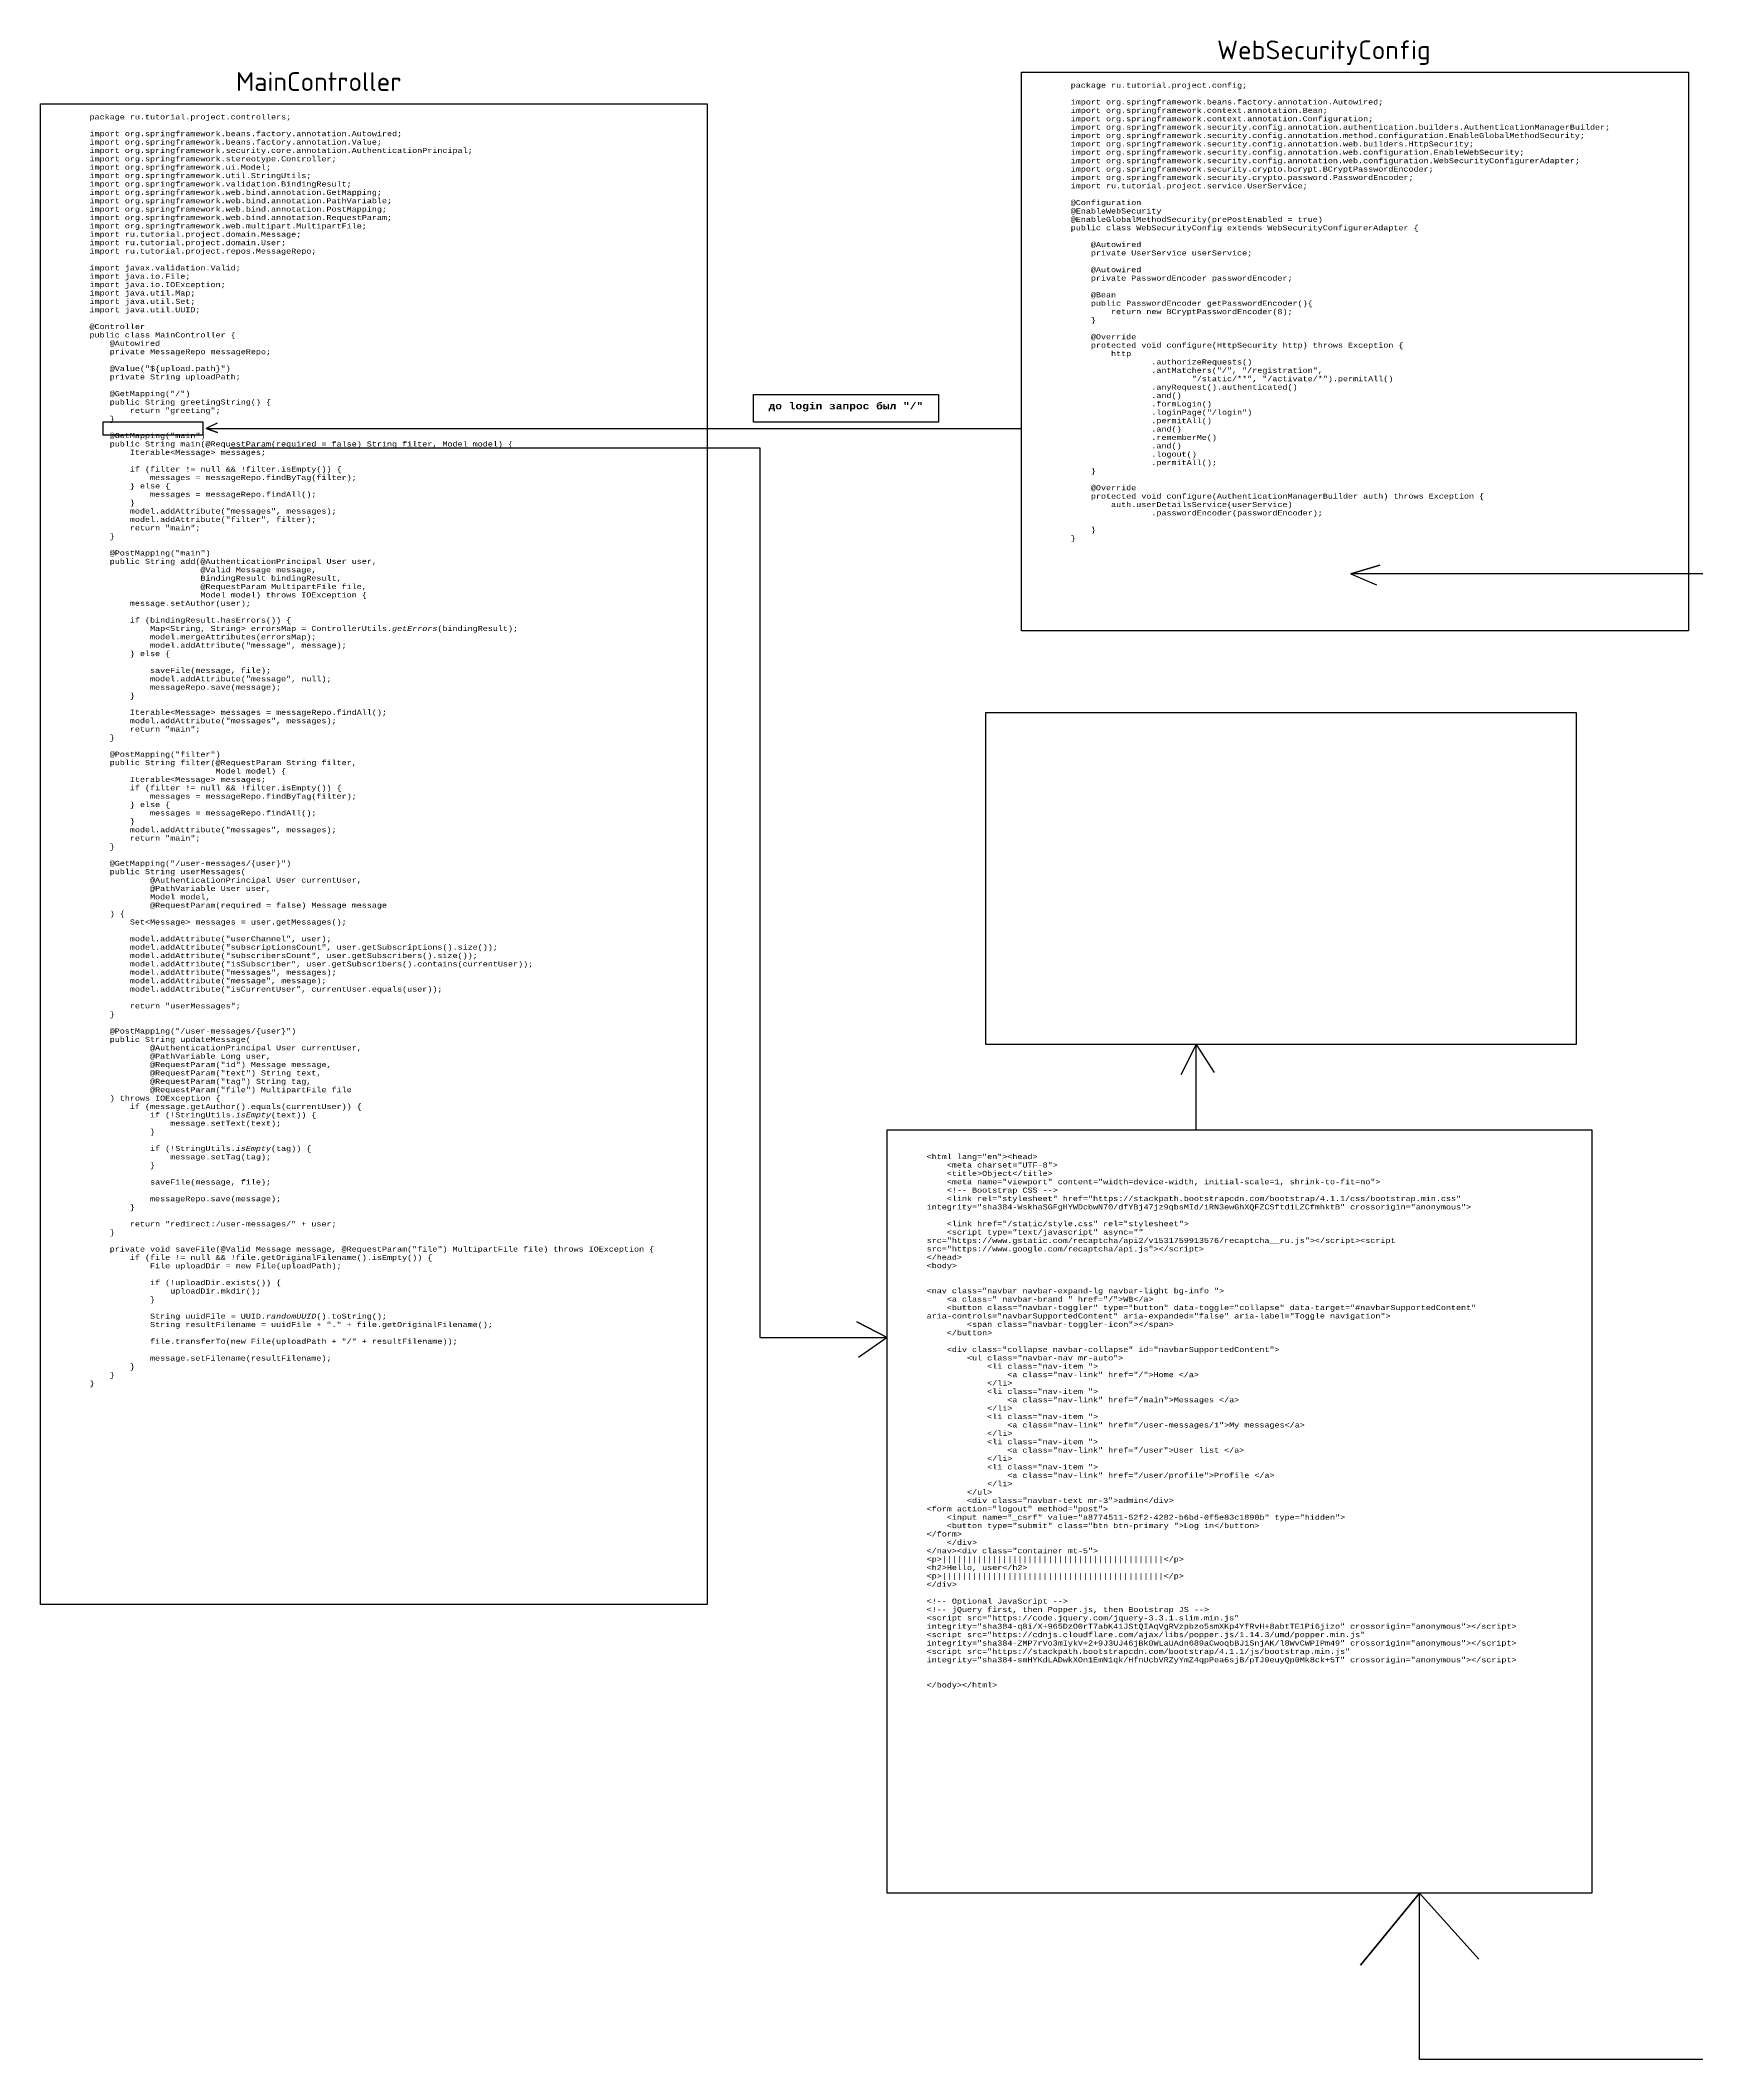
# Model space of a CAD drawing. Header units: millimetres. Extents: x 5035 to 6711, y 3860 to 4667.
# Drawn here: x 5035 to 5652, y 3914 to 4667 of the extents above; entities that cross this region are included whole.
import ezdxf

# ---------------------------------------------------------------- set-up
doc = ezdxf.new("R2010")
doc.units = ezdxf.units.MM
doc.styles.get("Standard").update_dxf_attribs({"font": 'arial.ttf'})
picture_1 = doc.add_image_def('image2.jpg', size_in_pixel=(1920, 1080))

msp = doc.modelspace()

# ---------------------------------------------------------------- linework, layer by layer
at = {"color": 30, "lineweight": 30}
for points in [[(5400.69, 4654.95), (5649.23, 4654.95), (5649.23, 4446.68), (5400.69, 4446.68), (5400.69, 4654.95)], [(5034.98, 4643.13), (5283.53, 4643.13), (5283.53, 4083.78), (5034.98, 4083.78), (5034.98, 4643.13)]]:
    msp.add_lwpolyline(points, dxfattribs=at)
at = {"color": 1, "lineweight": 30}
for points in [[(5300.76, 4534.76), (5369.68, 4534.76), (5369.68, 4524.43), (5300.76, 4524.43)], [(5058.36, 4524.62), (5095.57, 4524.62), (5095.57, 4519.63), (5058.36, 4519.63)]]:
    msp.add_lwpolyline(points, close=True, dxfattribs=at)
for points in [[(5100.84, 4524.16), (5096.74, 4522.17), (5100.95, 4520.68), (5096.74, 4522.17), (5400.69, 4522.17)], [(5105.64, 4514.9), (5303.12, 4514.9), (5303.12, 4183.38), (5350.54, 4183.38), (5339.22, 4189.2), (5350.54, 4183.38), (5339.93, 4175.85)], [(5765.37, 4467.98), (5765.37, 4467.98), (5765.37, 4467.98), (5523.45, 4467.98), (5534.2, 4471.23), (5523.45, 4467.98), (5533.01, 4463.86)], [(5465.73, 4260.77), (5465.73, 4292.53), (5460.14, 4281.33), (5465.73, 4292.53), (5472.44, 4282.06)], [(6056.04, 3914.2), (5549.03, 3914.2), (5549.03, 3976.25), (5527.01, 3949.41), (5549.03, 3976.25), (5571.05, 3951.61)]]:
    msp.add_lwpolyline(points, dxfattribs=at)
at = {"color": 4, "lineweight": 30}
msp.add_lwpolyline([(5350.54, 4260.77), (5613.21, 4260.77), (5613.21, 3976.25), (5350.54, 3976.25)], close=True, dxfattribs=at)

# ---------------------------------------------------------------- texts
at = {"attachment_point": 1}
for s, width, insert, char_height in [('{\\fISOCPEUR|b0|i0|c0|p34;WebSecurityConfig}', 101.5882, (5473.55, 4666.73), 7), ('{\\fISOCPEUR|b0|i0|c0|p34;MainController}', 101.5882, (5107.85, 4654.91), 7), ('{\\fCourier New|b0|i0|c204|p49;\\H0.75x;\\C23;\\c3307724;package \\C9;\\c13023145;ru.tutorial.project.config\\C23;\\c3307724;;^J^Jimport \\C9;\\c13023145;org.springframework.beans.factory.annotation.\\C52;\\c2733499;Autowired\\C23;\\c3307724;;^Jimport \\C9;\\c13023145;org.springframework.context.annotation.\\C52;\\c2733499;Bean\\C23;\\c3307724;;^Jimport \\C9;\\c13023145;org.springframework.context.annotation.\\C52;\\c2733499;Configuration\\C23;\\c3307724;;^Jimport \\C9;\\c13023145;org.springframework.security.config.annotation.authentication.builders.AuthenticationManagerBuilder\\C23;\\c3307724;;^Jimport \\C9;\\c13023145;org.springframework.security.config.annotation.method.configuration.\\C52;\\c2733499;EnableGlobalMethodSecurity\\C23;\\c3307724;;^Jimport \\C9;\\c13023145;org.springframework.security.config.annotation.web.builders.HttpSecurity\\C23;\\c3307724;;^Jimport \\C9;\\c13023145;org.springframework.security.config.annotation.web.configuration.\\C52;\\c2733499;EnableWebSecurity\\C23;\\c3307724;;^Jimport \\C9;\\c13023145;org.springframework.security.config.annotation.web.configuration.WebSecurityConfigurerAdapter\\C23;\\c3307724;;^Jimport \\C9;\\c13023145;org.springframework.security.crypto.bcrypt.BCryptPasswordEncoder\\C23;\\c3307724;;^Jimport \\C9;\\c13023145;org.springframework.security.crypto.password.PasswordEncoder\\C23;\\c3307724;;^Jimport \\C9;\\c13023145;ru.tutorial.project.service.UserService\\C23;\\c3307724;;^J^J\\C52;\\c2733499;@Configuration^J@EnableWebSecurity^J@EnableGlobalMethodSecurity\\C9;\\c13023145;(\\C254;\\c16765136;prePostEnabled \\C9;\\c13023145;= \\C23;\\c3307724;true\\C9;\\c13023145;)^J\\C23;\\c3307724;public class \\C9;\\c13023145;WebSecurityConfig \\C23;\\c3307724;extends \\C9;\\c13023145;WebSecurityConfigurerAdapter \\{^J^J    \\C52;\\c2733499;@Autowired^J    \\C23;\\c3307724;private \\C9;\\c13023145;UserService \\C193;\\c11171480;userService\\C23;\\c3307724;;^J^J    \\C52;\\c2733499;@Autowired^J    \\C23;\\c3307724;private \\C9;\\c13023145;PasswordEncoder \\C193;\\c11171480;passwordEncoder\\C23;\\c3307724;;^J^J    \\C52;\\c2733499;@Bean^J    \\C23;\\c3307724;public \\C9;\\c13023145;PasswordEncoder \\C31;\\c7194367;getPasswordEncoder\\C9;\\c13023145;()\\{^J        \\C23;\\c3307724;return new \\C9;\\c13023145;BCryptPasswordEncoder(\\C153;\\c12293992;8\\C9;\\c13023145;)\\C23;\\c3307724;;^J    \\C9;\\c13023145;\\}^J^J    \\C52;\\c2733499;@Override^J    \\C23;\\c3307724;protected void \\C31;\\c7194367;configure\\C9;\\c13023145;(HttpSecurity http) \\C23;\\c3307724;throws \\C9;\\c13023145;Exception \\{^J        http^J                .authorizeRequests()^J                .antMatchers(\\C75;\\c5867370;"/"\\C23;\\c3307724;, \\C75;\\c5867370;"/registration"\\C23;\\c3307724;,^J                        \\C75;\\c5867370;"/static/**"\\C23;\\c3307724;, \\C75;\\c5867370;"/activate/*"\\C9;\\c13023145;).permitAll()^J                .anyRequest().authenticated()^J                .and()^J                .formLogin()^J                .loginPage(\\C75;\\c5867370;"/login"\\C9;\\c13023145;)^J                .permitAll()^J                .and()^J                .rememberMe()^J                .and()^J                .logout()^J                .permitAll()\\C23;\\c3307724;;^J    \\C9;\\c13023145;\\}^J^J    \\C52;\\c2733499;@Override^J    \\C23;\\c3307724;protected void \\C31;\\c7194367;configure\\C9;\\c13023145;(AuthenticationManagerBuilder auth) \\C23;\\c3307724;throws \\C9;\\c13023145;Exception \\{^J        auth.userDetailsService(\\C193;\\c11171480;userService\\C9;\\c13023145;)^J                .passwordEncoder(\\C193;\\c11171480;passwordEncoder\\C9;\\c13023145;)\\C23;\\c3307724;;^J^J    \\C9;\\c13023145;\\}^J\\}}', 201.7498, (5419, 4651), 2.5), ('{\\fCourier New|b0|i0|c204|p49;\\H0.75x;\\C23;\\c3307724;package \\C9;\\c13023145;ru.tutorial.project.controllers\\C23;\\c3307724;;^J^Jimport \\C9;\\c13023145;org.springframework.beans.factory.annotation.\\C52;\\c2733499;Autowired\\C23;\\c3307724;;^Jimport \\C9;\\c13023145;org.springframework.beans.factory.annotation.\\C52;\\c2733499;Value\\C23;\\c3307724;;^Jimport \\C9;\\c13023145;org.springframework.security.core.annotation.\\C52;\\c2733499;AuthenticationPrincipal\\C23;\\c3307724;;^Jimport \\C9;\\c13023145;org.springframework.stereotype.\\C52;\\c2733499;Controller\\C23;\\c3307724;;^Jimport \\C9;\\c13023145;org.springframework.ui.Model\\C23;\\c3307724;;^Jimport \\C9;\\c13023145;org.springframework.util.StringUtils\\C23;\\c3307724;;^Jimport \\C9;\\c13023145;org.springframework.validation.BindingResult\\C23;\\c3307724;;^Jimport \\C9;\\c13023145;org.springframework.web.bind.annotation.\\C52;\\c2733499;GetMapping\\C23;\\c3307724;;^Jimport \\C9;\\c13023145;org.springframework.web.bind.annotation.\\C52;\\c2733499;PathVariable\\C23;\\c3307724;;^Jimport \\C9;\\c13023145;org.springframework.web.bind.annotation.\\C52;\\c2733499;PostMapping\\C23;\\c3307724;;^Jimport \\C9;\\c13023145;org.springframework.web.bind.annotation.\\C52;\\c2733499;RequestParam\\C23;\\c3307724;;^Jimport \\C9;\\c13023145;org.springframework.web.multipart.MultipartFile\\C23;\\c3307724;;^Jimport \\C9;\\c13023145;ru.tutorial.project.domain.Message\\C23;\\c3307724;;^Jimport \\C9;\\c13023145;ru.tutorial.project.domain.User\\C23;\\c3307724;;^Jimport \\C9;\\c13023145;ru.tutorial.project.repos.MessageRepo\\C23;\\c3307724;;^J^Jimport \\C9;\\c13023145;javax.validation.\\C52;\\c2733499;Valid\\C23;\\c3307724;;^Jimport \\C9;\\c13023145;java.io.File\\C23;\\c3307724;;^Jimport \\C9;\\c13023145;java.io.IOException\\C23;\\c3307724;;^Jimport \\C9;\\c13023145;java.util.Map\\C23;\\c3307724;;^Jimport \\C9;\\c13023145;java.util.Set\\C23;\\c3307724;;^Jimport \\C9;\\c13023145;java.util.UUID\\C23;\\c3307724;;^J^J\\C52;\\c2733499;@Controller^J\\C23;\\c3307724;public class \\C9;\\c13023145;MainController \\{^J    \\C52;\\c2733499;@Autowired^J    \\C23;\\c3307724;private \\C9;\\c13023145;MessageRepo \\C193;\\c11171480;messageRepo\\C23;\\c3307724;;^J^J    \\C52;\\c2733499;@Value\\C9;\\c13023145;(\\C75;\\c5867370;"$\\{upload.path\\}"\\C9;\\c13023145;)^J    \\C23;\\c3307724;private \\C9;\\c13023145;String \\C193;\\c11171480;uploadPath\\C23;\\c3307724;;^J^J    \\C52;\\c2733499;@GetMapping\\C9;\\c13023145;(\\C75;\\c5867370;"/"\\C9;\\c13023145;)^J    \\C23;\\c3307724;public \\C9;\\c13023145;String \\C31;\\c7194367;greetingString\\C9;\\c13023145;() \\{^J        \\C23;\\c3307724;return \\C75;\\c5867370;"greeting"\\C23;\\c3307724;;^J    \\C9;\\c13023145;\\}^J^J    \\C52;\\c2733499;@GetMapping\\C9;\\c13023145;(\\C75;\\c5867370;"main"\\C9;\\c13023145;)^J    \\C23;\\c3307724;public \\C9;\\c13023145;String \\C31;\\c7194367;main\\C9;\\c13023145;(\\C52;\\c2733499;@RequestParam\\C9;\\c13023145;(\\C254;\\c16765136;required \\C9;\\c13023145;= \\C23;\\c3307724;false\\C9;\\c13023145;) String filter\\C23;\\c3307724;, \\C9;\\c13023145;Model model) \\{^J        Iterable<Message> messages\\C23;\\c3307724;;^J^J        if \\C9;\\c13023145;(filter != \\C23;\\c3307724;null \\C9;\\c13023145;&& !filter.isEmpty()) \\{^J            messages = \\C193;\\c11171480;messageRepo\\C9;\\c13023145;.findByTag(filter)\\C23;\\c3307724;;^J        \\C9;\\c13023145;\\} \\C23;\\c3307724;else \\C9;\\c13023145;\\{^J            messages = \\C193;\\c11171480;messageRepo\\C9;\\c13023145;.findAll()\\C23;\\c3307724;;^J        \\C9;\\c13023145;\\}^J        model.addAttribute(\\C75;\\c5867370;"messages"\\C23;\\c3307724;, \\C9;\\c13023145;messages)\\C23;\\c3307724;;^J        \\C9;\\c13023145;model.addAttribute(\\C75;\\c5867370;"filter"\\C23;\\c3307724;, \\C9;\\c13023145;filter)\\C23;\\c3307724;;^J        return \\C75;\\c5867370;"main"\\C23;\\c3307724;;^J    \\C9;\\c13023145;\\}^J^J    \\C52;\\c2733499;@PostMapping\\C9;\\c13023145;(\\C75;\\c5867370;"main"\\C9;\\c13023145;)^J    \\C23;\\c3307724;public \\C9;\\c13023145;String \\C31;\\c7194367;add\\C9;\\c13023145;(\\C52;\\c2733499;@AuthenticationPrincipal \\C9;\\c13023145;User user\\C23;\\c3307724;,^J                      \\C52;\\c2733499;@Valid \\C9;\\c13023145;Message message\\C23;\\c3307724;,^J                      \\C9;\\c13023145;BindingResult bindingResult\\C23;\\c3307724;,^J                      \\C52;\\c2733499;@RequestParam \\C9;\\c13023145;MultipartFile file\\C23;\\c3307724;,^J                      \\C9;\\c13023145;Model model) \\C23;\\c3307724;throws \\C9;\\c13023145;IOException \\{^J        message.setAuthor(user)\\C23;\\c3307724;;^J^J        if \\C9;\\c13023145;(bindingResult.hasErrors()) \\{^J            Map<String\\C23;\\c3307724;, \\C9;\\c13023145;String> errorsMap = ControllerUtils.\\fCourier New|b0|i1|c204|p49;getErrors\\fCourier New|b0|i0|c204|p49;(bindingResult)\\C23;\\c3307724;;^J            \\C9;\\c13023145;model.mergeAttributes(errorsMap)\\C23;\\c3307724;;^J            \\C9;\\c13023145;model.addAttribute(\\C75;\\c5867370;"message"\\C23;\\c3307724;, \\C9;\\c13023145;message)\\C23;\\c3307724;;^J        \\C9;\\c13023145;\\} \\C23;\\c3307724;else \\C9;\\c13023145;\\{^J^J            saveFile(message\\C23;\\c3307724;, \\C9;\\c13023145;file)\\C23;\\c3307724;;^J            \\C9;\\c13023145;model.addAttribute(\\C75;\\c5867370;"message"\\C23;\\c3307724;, null\\C9;\\c13023145;)\\C23;\\c3307724;;^J            \\C193;\\c11171480;messageRepo\\C9;\\c13023145;.save(message)\\C23;\\c3307724;;^J        \\C9;\\c13023145;\\}^J^J        Iterable<Message> messages = \\C193;\\c11171480;messageRepo\\C9;\\c13023145;.findAll()\\C23;\\c3307724;;^J        \\C9;\\c13023145;model.addAttribute(\\C75;\\c5867370;"messages"\\C23;\\c3307724;, \\C9;\\c13023145;messages)\\C23;\\c3307724;;^J        return \\C75;\\c5867370;"main"\\C23;\\c3307724;;^J    \\C9;\\c13023145;\\}^J^J    \\C52;\\c2733499;@PostMapping\\C9;\\c13023145;(\\C75;\\c5867370;"filter"\\C9;\\c13023145;)^J    \\C23;\\c3307724;public \\C9;\\c13023145;String \\C31;\\c7194367;filter\\C9;\\c13023145;(\\C52;\\c2733499;@RequestParam \\C9;\\c13023145;String filter\\C23;\\c3307724;,^J                         \\C9;\\c13023145;Model model) \\{^J        Iterable<Message> messages\\C23;\\c3307724;;^J        if \\C9;\\c13023145;(filter != \\C23;\\c3307724;null \\C9;\\c13023145;&& !filter.isEmpty()) \\{^J            messages = \\C193;\\c11171480;messageRepo\\C9;\\c13023145;.findByTag(filter)\\C23;\\c3307724;;^J        \\C9;\\c13023145;\\} \\C23;\\c3307724;else \\C9;\\c13023145;\\{^J            messages = \\C193;\\c11171480;messageRepo\\C9;\\c13023145;.findAll()\\C23;\\c3307724;;^J        \\C9;\\c13023145;\\}^J        model.addAttribute(\\C75;\\c5867370;"messages"\\C23;\\c3307724;, \\C9;\\c13023145;messages)\\C23;\\c3307724;;^J        return \\C75;\\c5867370;"main"\\C23;\\c3307724;;^J    \\C9;\\c13023145;\\}^J^J    \\C52;\\c2733499;@GetMapping\\C9;\\c13023145;(\\C75;\\c5867370;"/user-messages/\\{user\\}"\\C9;\\c13023145;)^J    \\C23;\\c3307724;public \\C9;\\c13023145;String \\C31;\\c7194367;userMessages\\C9;\\c13023145;(^J            \\C52;\\c2733499;@AuthenticationPrincipal \\C9;\\c13023145;User currentUser\\C23;\\c3307724;,^J            \\C52;\\c2733499;@PathVariable \\C9;\\c13023145;User user\\C23;\\c3307724;,^J            \\C9;\\c13023145;Model model\\C23;\\c3307724;,^J            \\C52;\\c2733499;@RequestParam\\C9;\\c13023145;(\\C254;\\c16765136;required \\C9;\\c13023145;= \\C23;\\c3307724;false\\C9;\\c13023145;) Message message^J    ) \\{^J        Set<Message> messages = user.getMessages()\\C23;\\c3307724;;^J^J        \\C9;\\c13023145;model.addAttribute(\\C75;\\c5867370;"userChannel"\\C23;\\c3307724;, \\C9;\\c13023145;user)\\C23;\\c3307724;;^J        \\C9;\\c13023145;model.addAttribute(\\C75;\\c5867370;"subscriptionsCount"\\C23;\\c3307724;, \\C9;\\c13023145;user.getSubscriptions().size())\\C23;\\c3307724;;^J        \\C9;\\c13023145;model.addAttribute(\\C75;\\c5867370;"subscribersCount"\\C23;\\c3307724;, \\C9;\\c13023145;user.getSubscribers().size())\\C23;\\c3307724;;^J        \\C9;\\c13023145;model.addAttribute(\\C75;\\c5867370;"isSubscriber"\\C23;\\c3307724;, \\C9;\\c13023145;user.getSubscribers().contains(currentUser))\\C23;\\c3307724;;^J        \\C9;\\c13023145;model.addAttribute(\\C75;\\c5867370;"messages"\\C23;\\c3307724;, \\C9;\\c13023145;messages)\\C23;\\c3307724;;^J        \\C9;\\c13023145;model.addAttribute(\\C75;\\c5867370;"message"\\C23;\\c3307724;, \\C9;\\c13023145;message)\\C23;\\c3307724;;^J        \\C9;\\c13023145;model.addAttribute(\\C75;\\c5867370;"isCurrentUser"\\C23;\\c3307724;, \\C9;\\c13023145;currentUser.equals(user))\\C23;\\c3307724;;^J^J        return \\C75;\\c5867370;"userMessages"\\C23;\\c3307724;;^J    \\C9;\\c13023145;\\}^J^J    \\C52;\\c2733499;@PostMapping\\C9;\\c13023145;(\\C75;\\c5867370;"/user-messages/\\{user\\}"\\C9;\\c13023145;)^J    \\C23;\\c3307724;public \\C9;\\c13023145;String \\C31;\\c7194367;updateMessage\\C9;\\c13023145;(^J            \\C52;\\c2733499;@AuthenticationPrincipal \\C9;\\c13023145;User currentUser\\C23;\\c3307724;,^J            \\C52;\\c2733499;@PathVariable \\C9;\\c13023145;Long user\\C23;\\c3307724;,^J            \\C52;\\c2733499;@RequestParam\\C9;\\c13023145;(\\C75;\\c5867370;"id"\\C9;\\c13023145;) Message message\\C23;\\c3307724;,^J            \\C52;\\c2733499;@RequestParam\\C9;\\c13023145;(\\C75;\\c5867370;"text"\\C9;\\c13023145;) String text\\C23;\\c3307724;,^J            \\C52;\\c2733499;@RequestParam\\C9;\\c13023145;(\\C75;\\c5867370;"tag"\\C9;\\c13023145;) String tag\\C23;\\c3307724;,^J            \\C52;\\c2733499;@RequestParam\\C9;\\c13023145;(\\C75;\\c5867370;"file"\\C9;\\c13023145;) MultipartFile file^J    ) \\C23;\\c3307724;throws \\C9;\\c13023145;IOException \\{^J        \\C23;\\c3307724;if \\C9;\\c13023145;(message.getAuthor().equals(currentUser)) \\{^J            \\C23;\\c3307724;if \\C9;\\c13023145;(!StringUtils.\\fCourier New|b0|i1|c204|p49;isEmpty\\fCourier New|b0|i0|c204|p49;(text)) \\{^J                message.setText(text)\\C23;\\c3307724;;^J            \\C9;\\c13023145;\\}^J^J            \\C23;\\c3307724;if \\C9;\\c13023145;(!StringUtils.\\fCourier New|b0|i1|c204|p49;isEmpty\\fCourier New|b0|i0|c204|p49;(tag)) \\{^J                message.setTag(tag)\\C23;\\c3307724;;^J            \\C9;\\c13023145;\\}^J^J            saveFile(message\\C23;\\c3307724;, \\C9;\\c13023145;file)\\C23;\\c3307724;;^J^J            \\C193;\\c11171480;messageRepo\\C9;\\c13023145;.save(message)\\C23;\\c3307724;;^J        \\C9;\\c13023145;\\}^J^J        \\C23;\\c3307724;return \\C75;\\c5867370;"redirect:/user-messages/" \\C9;\\c13023145;+ user\\C23;\\c3307724;;^J    \\C9;\\c13023145;\\}^J^J    \\C23;\\c3307724;private void \\C31;\\c7194367;saveFile\\C9;\\c13023145;(\\C52;\\c2733499;@Valid \\C9;\\c13023145;Message message\\C23;\\c3307724;, \\C52;\\c2733499;@RequestParam\\C9;\\c13023145;(\\C75;\\c5867370;"file"\\C9;\\c13023145;) MultipartFile file) \\C23;\\c3307724;throws \\C9;\\c13023145;IOException \\{^J        \\C23;\\c3307724;if \\C9;\\c13023145;(file != \\C23;\\c3307724;null \\C9;\\c13023145;&& !file.getOriginalFilename().isEmpty()) \\{^J            File uploadDir = \\C23;\\c3307724;new \\C9;\\c13023145;File(\\C193;\\c11171480;uploadPath\\C9;\\c13023145;)\\C23;\\c3307724;;^J^J            if \\C9;\\c13023145;(!uploadDir.exists()) \\{^J                uploadDir.mkdir()\\C23;\\c3307724;;^J            \\C9;\\c13023145;\\}^J^J            String uuidFile = UUID.\\fCourier New|b0|i1|c204|p49;randomUUID\\fCourier New|b0|i0|c204|p49;().toString()\\C23;\\c3307724;;^J            \\C9;\\c13023145;String resultFilename = uuidFile + \\C75;\\c5867370;"." \\C9;\\c13023145;+ file.getOriginalFilename()\\C23;\\c3307724;;^J^J            \\C9;\\c13023145;file.transferTo(\\C23;\\c3307724;new \\C9;\\c13023145;File(\\C193;\\c11171480;uploadPath \\C9;\\c13023145;+ \\C75;\\c5867370;"/" \\C9;\\c13023145;+ resultFilename))\\C23;\\c3307724;;^J^J            \\C9;\\c13023145;message.setFilename(resultFilename)\\C23;\\c3307724;;^J        \\C9;\\c13023145;\\}^J    \\}^J\\}}', 201.7498, (5053.3, 4639.19), 2.5), ('{\\fCourier New|b0|i0|c204|p49;\\H0.75x;\\C23;\\c3307724;<html lang="en"><head>^J    <meta charset="UTF-8">^J    <title>Object</title>^J    <meta name="viewport" content="width=device-width, initial-scale=1, shrink-to-fit=no">^J    <!-- Bootstrap CSS -->^J    <link rel="stylesheet" href="https://stackpath.bootstrapcdn.com/bootstrap/4.1.1/css/bootstrap.min.css" integrity="sha384-WskhaSGFgHYWDcbwN70/dfYBj47jz9qbsMId/iRN3ewGhXQFZCSftd1LZCfmhktB" crossorigin="anonymous">^J^J    <link href="/static/style.css" rel="stylesheet">^J    <script type="text/javascript" async="" src="https://www.gstatic.com/recaptcha/api2/v1531759913576/recaptcha__ru.js"></script><script src="https://www.google.com/recaptcha/api.js"></script>^J</head>^J<body>^J^J^J<nav class="navbar navbar-expand-lg navbar-light bg-info ">^J    <a class=" navbar-brand " href="/">WB</a>^J    <button class="navbar-toggler" type="button" data-toggle="collapse" data-target="#navbarSupportedContent" aria-controls="navbarSupportedContent" aria-expanded="false" aria-label="Toggle navigation">^J        <span class="navbar-toggler-icon"></span>^J    </button>^J^J    <div class="collapse navbar-collapse" id="navbarSupportedContent">^J        <ul class="navbar-nav mr-auto">^J            <li class="nav-item ">^J                <a class="nav-link" href="/">Home </a>^J            </li>^J            <li class="nav-item ">^J                <a class="nav-link" href="/main">Messages </a>^J            </li>^J            <li class="nav-item ">^J                <a class="nav-link" href="/user-messages/1">My messages</a>^J            </li>^J            <li class="nav-item ">^J                <a class="nav-link" href="/user">User list </a>^J            </li>^J            <li class="nav-item ">^J                <a class="nav-link" href="/user/profile">Profile </a>^J            </li>^J        </ul>^J        <div class="navbar-text mr-3">admin</div>^J<form action="logout" method="post">^J    <input name="_csrf" value="a8774511-52f2-4282-b6bd-0f5e83c1890b" type="hidden">^J    <button type="submit" class="btn btn-primary ">Log in</button>^J</form>^J    </div>^J</nav><div class="container mt-5">^J<p>||||||||||||||||||||||||||||||||||||||||||||</p>^J<h2>Hello, user</h2>^J<p>||||||||||||||||||||||||||||||||||||||||||||</p>^J</div>^J^J<!-- Optional JavaScript -->^J<!-- jQuery first, then Popper.js, then Bootstrap JS -->^J<script src="https://code.jquery.com/jquery-3.3.1.slim.min.js" integrity="sha384-q8i/X+965DzO0rT7abK41JStQIAqVgRVzpbzo5smXKp4YfRvH+8abtTE1Pi6jizo" crossorigin="anonymous"></script>^J<script src="https://cdnjs.cloudflare.com/ajax/libs/popper.js/1.14.3/umd/popper.min.js" integrity="sha384-ZMP7rVo3mIykV+2+9J3UJ46jBk0WLaUAdn689aCwoqbBJiSnjAK/l8WvCWPIPm49" crossorigin="anonymous"></script>^J<script src="https://stackpath.bootstrapcdn.com/bootstrap/4.1.1/js/bootstrap.min.js" integrity="sha384-smHYKdLADwkXOn1EmN1qk/HfnUcbVRZyYmZ4qpPea6sjB/pTJ0euyQp0Mk8ck+5T" crossorigin="anonymous"></script>^J^J^J</body></html>}', 231.4471, (5365.31, 4251.69), 2.5)]:
    msp.add_mtext_dynamic_manual_height_columns(s, width=width, gutter_width=12.5, heights=[0], dxfattribs=dict(at, insert=insert, char_height=char_height))
at = {"color": 1, "insert": (5303.88, 4531.75), "char_height": 2.49994, "attachment_point": 1}
msp.add_mtext_dynamic_manual_height_columns('{\\fCourier New|b1|i0|c204|p49; до \\fCourier New|b1|i0|c0|p49;login \\fCourier New|b1|i0|c204|p49;запрос был "/"}', width=65.6162, gutter_width=12.5, heights=[0], dxfattribs=at)

# ---------------------------------------------------------------- pictures from other files: only their frames are drawn
image = msp.add_image(picture_1, insert=(5387.35, 4292.53), size_in_units=(220.06, 123.78))
image.dxf.flags = 7

doc.saveas('drawing.dxf')
